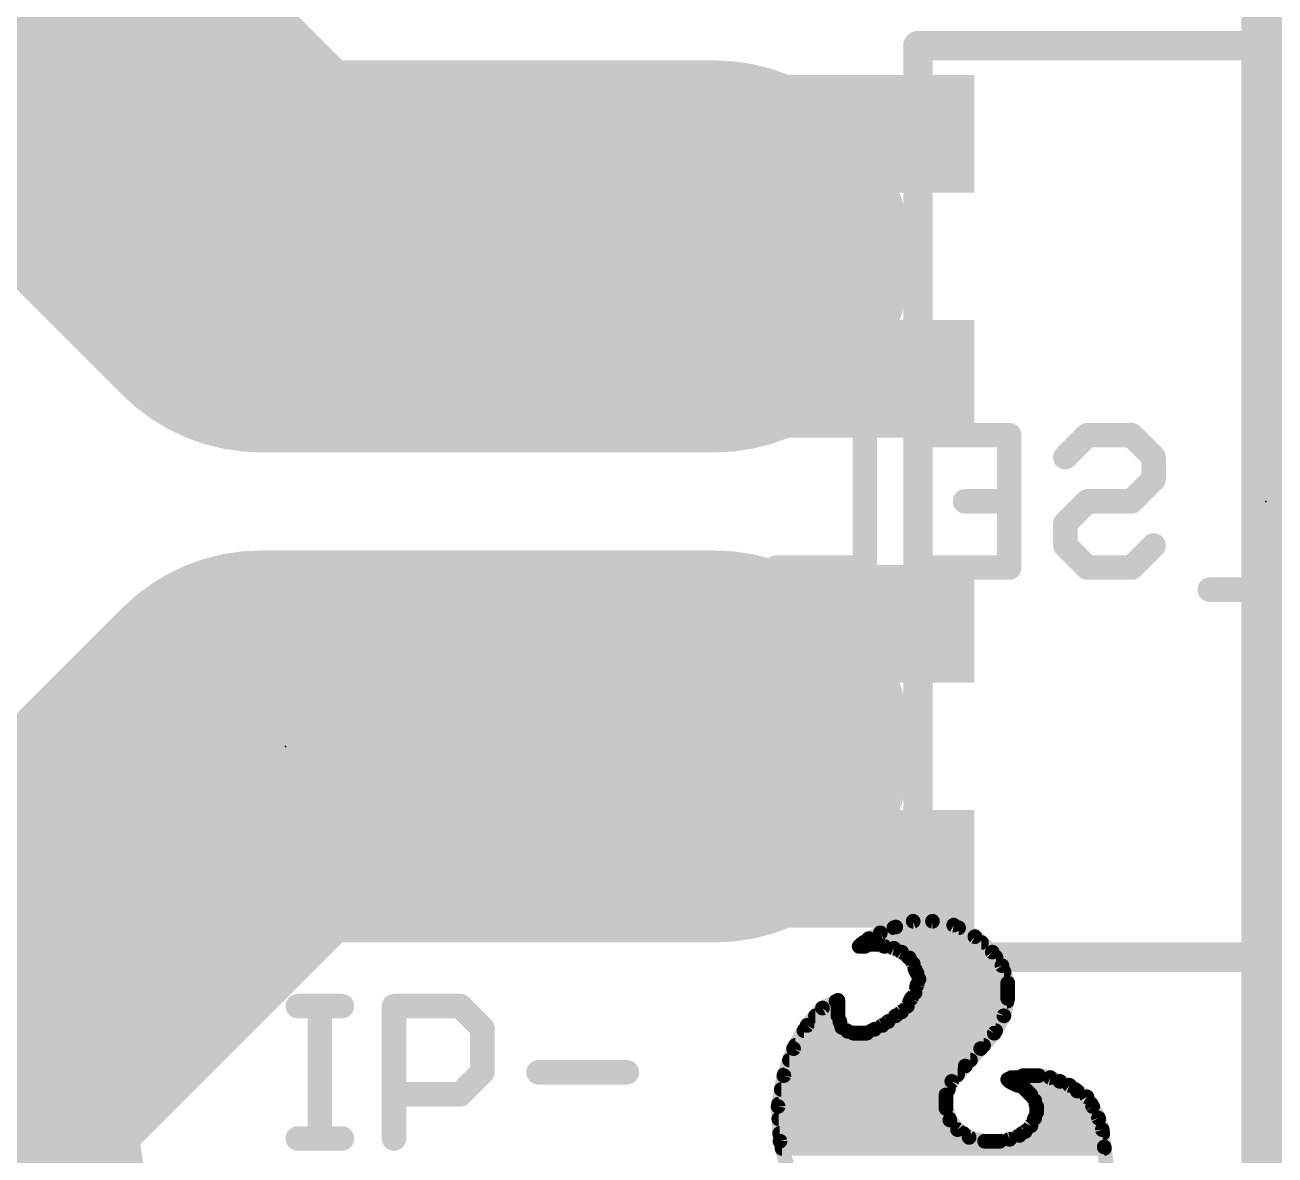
# Model space of a CAD drawing. Extents: x -37 to 70, y -15 to 15.
# Drawn here: x 6.27 to 12.75, y 4.23 to 10.09 of the extents above; entities that cross this region are included whole.
import ezdxf

# ---------------------------------------------------------------- set-up
doc = ezdxf.new("R2010")
doc.units = 0
for name, color, linetype in [('1', 12, 'CONTINUOUS'), ('16', 132, 'CONTINUOUS'), ('17', 110, 'CONTINUOUS'), ('18', 110, 'CONTINUOUS'), ('21', 41, 'CONTINUOUS'), ('22', 40, 'CONTINUOUS'), ('23', 53, 'CONTINUOUS'), ('51', 53, 'CONTINUOUS')]:
    doc.layers.add(name, color=color, linetype=linetype)

# ---------------------------------------------------------------- blocks, each defined once
blk = doc.blocks.new('ROUNDP')
at = {"const_width": 0.5}
blk.add_lwpolyline([(0, -0.25, 1), (0, 0.25, 1), (0, -0.25)], format="xyb", dxfattribs=at)
blk = doc.blocks.new('RECT')
blk.add_solid([(-0.5, -0.5), (0.5, -0.5), (-0.5, 0.5), (0.5, 0.5)])
blk = doc.blocks.new('ROUNDV')
at = {"const_width": 0.5}
blk.add_lwpolyline([(0, -0.25, 1), (0, 0.25, 1), (0, -0.25)], format="xyb", dxfattribs=at)

msp = doc.modelspace()

# ---------------------------------------------------------------- linework, layer by layer
at = {"layer": '1'}
for points, const_width in [([(12.7254, 15.24), (12.7254, 0)], 0.3048), ([(4.953, 11.43), (7.493, 8.89)], 2.032), ([(7.62, 8.89), (9.8425, 8.89)], 2.032), ([(7.493, 8.89), (7.62, 8.89)], 1.778), ([(10.2108, 9.398), (10.0838, 9.525)], 0.3048), ([(10.2108, 9.2583), (9.8425, 8.89)], 0.762), ([(10.2108, 9.2583), (10.2108, 9.398)], 0.3048), ([(10.2108, 8.5217), (9.8425, 8.89)], 0.762), ([(10.2108, 8.5217), (10.2108, 8.382)], 0.3048), ([(10.2108, 8.382), (10.0838, 8.255)], 0.3048), ([(4.953, 3.81), (7.493, 6.35)], 2.032), ([(7.62, 6.35), (9.8425, 6.35)], 2.032), ([(7.493, 6.35), (7.62, 6.35)], 1.778), ([(10.2108, 6.858), (10.0838, 6.985)], 0.3048), ([(10.2108, 6.7183), (9.8425, 6.35)], 0.762), ([(10.2108, 6.7183), (10.2108, 6.858)], 0.3048), ([(10.2108, 5.9817), (9.8425, 6.35)], 0.762), ([(10.2108, 5.9817), (10.2108, 5.842)], 0.3048), ([(10.2108, 5.842), (10.0838, 5.715)], 0.3048)]:
    msp.add_lwpolyline(points, dxfattribs=dict(at, const_width=const_width))
for points, const_width in [([(7.62, 9.398, 1), (7.62, 8.382)], 1.016), ([(9.8425, 8.382, 1), (9.8425, 9.398)], 1.016), ([(7.493, 9.3345, 1), (7.493, 8.4455)], 0.889), ([(7.1338, 8.5308, 1), (7.8522, 9.2492)], 1.016), ([(7.62, 8.4455, 1), (7.62, 9.3345)], 0.889), ([(10.1377, 9.5789, 1), (10.0299, 9.4711)], 0.1524), ([(10.3455, 9.1236, 1), (10.0761, 9.393)], 0.381), ([(10.287, 9.398, 1), (10.1346, 9.398)], 0.1524), ([(10.1569, 9.3441, 1), (10.2647, 9.4519)], 0.1524), ([(10.1346, 9.2583, 1), (10.287, 9.2583)], 0.1524), ([(9.9772, 9.0247, 1), (9.7078, 8.7553)], 0.381), ([(9.7078, 9.0247, 1), (9.9772, 8.7553)], 0.381), ([(10.0761, 8.387, 1), (10.3455, 8.6564)], 0.381), ([(10.287, 8.5217, 1), (10.1346, 8.5217)], 0.1524), ([(10.2647, 8.3281, 1), (10.1569, 8.4359)], 0.1524), ([(10.1346, 8.382, 1), (10.287, 8.382)], 0.1524), ([(10.0299, 8.3089, 1), (10.1377, 8.2011)], 0.1524), ([(7.62, 6.858, 1), (7.62, 5.842)], 1.016), ([(7.8522, 5.9908, 1), (7.1338, 6.7092)], 1.016), ([(9.8425, 5.842, 1), (9.8425, 6.858)], 1.016), ([(7.493, 6.7945, 1), (7.493, 5.9055)], 0.889), ([(7.62, 5.9055, 1), (7.62, 6.7945)], 0.889), ([(10.1377, 7.0389, 1), (10.0299, 6.9311)], 0.1524), ([(10.3455, 6.5836, 1), (10.0761, 6.853)], 0.381), ([(10.287, 6.858, 1), (10.1346, 6.858)], 0.1524), ([(10.1569, 6.8041, 1), (10.2647, 6.9119)], 0.1524), ([(10.1346, 6.7183, 1), (10.287, 6.7183)], 0.1524), ([(9.9772, 6.4847, 1), (9.7078, 6.2153)], 0.381), ([(9.7078, 6.4847, 1), (9.9772, 6.2153)], 0.381), ([(10.0761, 5.847, 1), (10.3455, 6.1164)], 0.381), ([(10.287, 5.9817, 1), (10.1346, 5.9817)], 0.1524), ([(10.2647, 5.7881, 1), (10.1569, 5.8959)], 0.1524), ([(10.1346, 5.842, 1), (10.287, 5.842)], 0.1524), ([(10.0299, 5.7689, 1), (10.1377, 5.6611)], 0.1524)]:
    msp.add_lwpolyline(points, format="xyb", dxfattribs=dict(at, const_width=const_width))
at = {"layer": '16'}
for points, const_width in [([(12.7254, 15.24), (12.7254, 0)], 0.3048), ([(4.953, 11.43), (7.493, 8.89)], 2.032), ([(7.493, 8.89), (7.62, 8.89)], 2.032), ([(7.493, 6.35), (4.953, 3.81)], 2.032), ([(7.62, 6.35), (7.493, 6.35)], 2.032)]:
    msp.add_lwpolyline(points, dxfattribs=dict(at, const_width=const_width))
at = {"layer": '16', "const_width": 1.016}
for points in [[(7.493, 9.398, 1), (7.493, 8.382)], [(7.62, 8.382, 1), (7.62, 9.398)], [(7.1338, 8.5308, 1), (7.8522, 9.2492)], [(7.493, 6.858, 1), (7.493, 5.842)], [(7.8522, 5.9908, 1), (7.1338, 6.7092)], [(7.62, 5.842, 1), (7.62, 6.858)]]:
    msp.add_lwpolyline(points, format="xyb", dxfattribs=at)
at = {"layer": '21'}
for points, const_width in [([(14.503, 9.982), (10.897, 9.982)], 0.1524), ([(10.897, 5.258), (14.503, 5.258)], 0.1524), ([(7.6835, 5.0044), (7.9123, 5.0044)], 0.127), ([(7.7979, 4.318), (7.7979, 5.0044)], 0.127), ([(8.1824, 4.318), (8.1824, 5.0044)], 0.127), ([(8.1824, 5.0044), (8.5256, 5.0044)], 0.127), ([(8.5256, 5.0044), (8.64, 4.89)], 0.127), ([(8.64, 4.89), (8.64, 4.6612)], 0.127), ([(8.64, 4.6612), (8.5256, 4.5468)], 0.127), ([(8.9309, 4.6612), (9.3885, 4.6612)], 0.127), ([(8.5256, 4.5468), (8.1824, 4.5468)], 0.127), ([(7.6835, 4.318), (7.9123, 4.318)], 0.127)]:
    msp.add_lwpolyline(points, dxfattribs=dict(at, const_width=const_width))
for points, const_width in [([(10.897, 10.0201, 1), (10.897, 9.9439)], 0.0762), ([(10.897, 5.2961, 1), (10.897, 5.2199)], 0.0762), ([(7.6835, 5.0361, 1), (7.6835, 4.9726)], 0.0635), ([(7.8296, 5.0044, 1), (7.7661, 5.0044)], 0.0635), ([(7.9123, 4.9726, 1), (7.9123, 5.0361)], 0.0635), ([(8.2142, 5.0044, 1), (8.1507, 5.0044)], 0.0635), ([(8.1824, 5.0361, 1), (8.1824, 4.9726)], 0.0635), ([(8.5481, 5.0268, 1), (8.5032, 4.9819)], 0.0635), ([(8.5256, 4.9726, 1), (8.5256, 5.0361)], 0.0635), ([(8.6718, 4.89, 1), (8.6083, 4.89)], 0.0635), ([(8.6176, 4.8675, 1), (8.6625, 4.9124)], 0.0635), ([(8.6083, 4.6612, 1), (8.6718, 4.6612)], 0.0635), ([(8.6625, 4.6387, 1), (8.6176, 4.6836)], 0.0635), ([(8.9309, 4.6929, 1), (8.9309, 4.6294)], 0.0635), ([(9.3885, 4.6294, 1), (9.3885, 4.6929)], 0.0635), ([(8.1824, 4.5785, 1), (8.1824, 4.515)], 0.0635), ([(8.5032, 4.5692, 1), (8.5481, 4.5243)], 0.0635), ([(8.5256, 4.515, 1), (8.5256, 4.5785)], 0.0635), ([(7.6835, 4.3498, 1), (7.6835, 4.2863)], 0.0635), ([(7.7661, 4.318, 1), (7.8296, 4.318)], 0.0635), ([(7.9123, 4.2863, 1), (7.9123, 4.3498)], 0.0635), ([(8.1507, 4.318, 1), (8.2142, 4.318)], 0.0635)]:
    msp.add_lwpolyline(points, format="xyb", dxfattribs=dict(at, const_width=const_width))
at = {"layer": '22'}
for points, const_width in [([(10.6216, 7.9635), (10.6216, 7.2771)], 0.127), ([(10.9124, 7.9635), (11.37, 7.9635)], 0.127), ([(11.37, 7.9635), (11.37, 7.2771)], 0.127), ([(11.6609, 7.8491), (11.7753, 7.9635)], 0.127), ([(11.7753, 7.9635), (12.0041, 7.9635)], 0.127), ([(12.0041, 7.9635), (12.1185, 7.8491)], 0.127), ([(12.1185, 7.8491), (12.1185, 7.7347)], 0.127), ([(12.1185, 7.7347), (12.0041, 7.6203)], 0.127), ([(11.37, 7.6203), (11.1412, 7.6203)], 0.127), ([(11.7753, 7.6203), (11.6609, 7.5059)], 0.127), ([(12.0041, 7.6203), (11.7753, 7.6203)], 0.127), ([(11.6609, 7.5059), (11.6609, 7.3915)], 0.127), ([(11.6609, 7.3915), (11.7753, 7.2771)], 0.127), ([(12.0041, 7.2771), (12.1185, 7.3915)], 0.127), ([(10.6216, 7.2771), (10.164, 7.2771)], 0.127), ([(11.37, 7.2771), (10.9124, 7.2771)], 0.127), ([(11.7753, 7.2771), (12.0041, 7.2771)], 0.127), ([(12.8669, 7.1627), (12.4093, 7.1627)], 0.127), ([(10.7025, 5.384), (10.7825, 5.414)], 0.0762), ([(10.7724, 5.4102), (11.1078, 5.4102)], 0.0762), ([(10.7825, 5.414), (10.8725, 5.444)], 0.0762), ([(10.8725, 5.444), (10.9725, 5.444)], 0.0762), ([(10.9725, 5.444), (11.0825, 5.424)], 0.0762), ([(11.0825, 5.424), (11.1925, 5.364)], 0.0762), ([(10.6025, 5.324), (10.6425, 5.354)], 0.0762), ([(10.6425, 5.354), (10.7025, 5.384)], 0.0762), ([(11.1925, 5.364), (11.2825, 5.284)], 0.0762), ([(10.5925, 5.314), (10.6025, 5.324)], 0.0762), ([(10.6225, 5.314), (10.5925, 5.314)], 0.0762), ([(10.6158, 5.334), (11.2263, 5.334)], 0.0762), ([(10.6525, 5.324), (10.6225, 5.314)], 0.0762), ([(10.6825, 5.324), (10.6525, 5.324)], 0.0762), ([(10.7225, 5.314), (10.6825, 5.324)], 0.0762), ([(10.7725, 5.304), (10.7225, 5.314)], 0.0762), ([(10.8125, 5.284), (10.7725, 5.304)], 0.0762), ([(10.8525, 5.254), (10.8125, 5.284)], 0.0762), ([(11.2825, 5.284), (11.3325, 5.214)], 0.0762), ([(10.8474, 5.2578), (11.3012, 5.2578)], 0.0762), ([(10.8725, 5.224), (10.8525, 5.254)], 0.0762), ([(10.8825, 5.194), (10.8725, 5.224)], 0.0762), ([(11.3325, 5.214), (11.3625, 5.124)], 0.0762), ([(10.8925, 5.174), (10.8825, 5.194)], 0.0762), ([(10.8887, 5.1816), (11.3433, 5.1816)], 0.0762), ([(10.9025, 5.144), (10.8925, 5.174)], 0.0762), ([(10.8825, 5.074), (10.8925, 5.114)], 0.0762), ([(10.8903, 5.1054), (11.3625, 5.1054)], 0.0762), ([(10.8925, 5.114), (10.9025, 5.144)], 0.0762), ([(11.3625, 5.124), (11.3625, 5.044)], 0.0762), ([(10.4025, 4.994), (10.4825, 5.034)], 0.0762), ([(10.4729, 5.0292), (10.4825, 5.0292)], 0.0762), ([(10.4825, 5.034), (10.4825, 4.954)], 0.0762), ([(10.8425, 5.004), (10.8625, 5.044)], 0.0762), ([(10.8551, 5.0292), (11.3592, 5.0292)], 0.0762), ([(10.8625, 5.044), (10.8825, 5.074)], 0.0762), ([(11.3625, 5.044), (11.3425, 4.954)], 0.0762), ([(10.3225, 4.904), (10.4025, 4.994)], 0.0762), ([(10.3661, 4.953), (10.4828, 4.953)], 0.0762), ([(10.4825, 4.954), (10.4925, 4.924)], 0.0762), ([(10.7425, 4.924), (10.7825, 4.954)], 0.0762), ([(10.7812, 4.953), (11.3419, 4.953)], 0.0762), ([(10.7825, 4.954), (10.8125, 4.974)], 0.0762), ([(10.8125, 4.974), (10.8425, 5.004)], 0.0762), ([(11.3425, 4.954), (11.2925, 4.864)], 0.0762), ([(10.2525, 4.784), (10.3225, 4.904)], 0.0762), ([(10.4925, 4.924), (10.5025, 4.894)], 0.0762), ([(10.5025, 4.894), (10.5325, 4.874)], 0.0762), ([(10.6725, 4.884), (10.7125, 4.904)], 0.0762), ([(10.7125, 4.904), (10.7425, 4.924)], 0.0762), ([(10.3066, 4.8768), (10.5283, 4.8768)], 0.0762), ([(10.5325, 4.874), (10.5625, 4.864)], 0.0762), ([(10.5625, 4.864), (10.6325, 4.864)], 0.0762), ([(10.6325, 4.864), (10.6725, 4.884)], 0.0762), ([(10.6581, 4.8768), (11.2996, 4.8768)], 0.0762), ([(11.2925, 4.864), (11.2225, 4.784)], 0.0762), ([(10.2025, 4.644), (10.2525, 4.784)], 0.0762), ([(10.2622, 4.8006), (11.237, 4.8006)], 0.0762), ([(11.2225, 4.784), (11.1425, 4.694)], 0.0762), ([(10.2312, 4.7244), (11.1695, 4.7244)], 0.0762), ([(11.1425, 4.694), (11.0725, 4.614)], 0.0762), ([(10.1725, 4.484), (10.2025, 4.644)], 0.0762), ([(10.204, 4.6482), (11.1024, 4.6482)], 0.0762), ([(11.3625, 4.624), (11.3825, 4.634)], 0.0762), ([(11.3825, 4.634), (11.4025, 4.634)], 0.0762), ([(11.4025, 4.634), (11.4425, 4.644)], 0.0762), ([(11.4425, 4.644), (11.5225, 4.644)], 0.0762), ([(11.5225, 4.644), (11.5825, 4.634)], 0.0762), ([(11.5825, 4.634), (11.6325, 4.614)], 0.0762), ([(10.189, 4.572), (11.0545, 4.572)], 0.0762), ([(11.0725, 4.614), (11.0425, 4.544)], 0.0762), ([(11.3725, 4.614), (11.3625, 4.624)], 0.0762), ([(11.3925, 4.604), (11.3725, 4.614)], 0.0762), ([(11.4125, 4.594), (11.3925, 4.604)], 0.0762), ([(11.4425, 4.584), (11.4125, 4.594)], 0.0762), ([(11.4625, 4.564), (11.4425, 4.584)], 0.0762), ([(11.4545, 4.572), (11.7118, 4.572)], 0.0762), ([(11.4825, 4.544), (11.4625, 4.564)], 0.0762), ([(11.6325, 4.614), (11.6825, 4.594)], 0.0762), ([(11.6825, 4.594), (11.7225, 4.564)], 0.0762), ([(11.7225, 4.564), (11.7725, 4.534)], 0.0762), ([(11.0425, 4.544), (11.0425, 4.474)], 0.0762), ([(11.5025, 4.514), (11.4825, 4.544)], 0.0762), ([(11.5125, 4.484), (11.5025, 4.514)], 0.0762), ([(11.7725, 4.534), (11.8025, 4.484)], 0.0762), ([(10.1825, 4.304), (10.1725, 4.484)], 0.0762), ([(10.1747, 4.4958), (11.0425, 4.4958)], 0.0762), ([(11.0425, 4.474), (11.0625, 4.414)], 0.0762), ([(11.5025, 4.424), (11.5125, 4.454)], 0.0762), ([(11.5086, 4.4958), (11.7954, 4.4958)], 0.0762), ([(11.5125, 4.454), (11.5125, 4.484)], 0.0762), ([(11.8025, 4.484), (11.8325, 4.424)], 0.0762), ([(10.1761, 4.4196), (11.0606, 4.4196)], 0.0762), ([(11.0625, 4.414), (11.1025, 4.364)], 0.0762), ([(11.4525, 4.354), (11.4825, 4.384)], 0.0762), ([(11.4825, 4.384), (11.5025, 4.424)], 0.0762), ([(11.5003, 4.4196), (11.834, 4.4196)], 0.0762), ([(11.8325, 4.424), (11.8525, 4.364)], 0.0762), ([(10.1803, 4.3434), (11.1334, 4.3434)], 0.0762), ([(10.2325, 4.124), (10.1825, 4.304)], 0.0762), ([(11.1025, 4.364), (11.1625, 4.324)], 0.0762), ([(11.1625, 4.324), (11.2425, 4.304)], 0.0762), ([(11.2425, 4.304), (11.3225, 4.304)], 0.0762), ([(11.3225, 4.304), (11.3725, 4.314)], 0.0762), ([(11.3725, 4.314), (11.4225, 4.334)], 0.0762), ([(11.4225, 4.334), (11.4525, 4.354)], 0.0762), ([(11.4366, 4.3434), (11.8548, 4.3434)], 0.0762), ([(11.8525, 4.364), (11.8625, 4.274)], 0.0762), ([(10.1927, 4.2672), (11.8633, 4.2672)], 0.0762), ([(11.8625, 4.274), (11.8725, 4.184)], 0.0762)]:
    msp.add_lwpolyline(points, dxfattribs=dict(at, const_width=const_width))
for points, const_width in [([(10.6534, 7.9635, 1), (10.5899, 7.9635)], 0.0635), ([(10.9124, 7.9952, 1), (10.9124, 7.9317)], 0.0635), ([(11.4018, 7.9635, 1), (11.3383, 7.9635)], 0.0635), ([(11.37, 7.9317, 1), (11.37, 7.9952)], 0.0635), ([(11.7753, 7.9952, 1), (11.7753, 7.9317)], 0.0635), ([(11.7977, 7.941, 1), (11.7528, 7.9859)], 0.0635), ([(12.0265, 7.9859, 1), (11.9816, 7.941)], 0.0635), ([(12.0041, 7.9317, 1), (12.0041, 7.9952)], 0.0635), ([(11.6384, 7.8715, 1), (11.6833, 7.8266)], 0.0635), ([(12.1502, 7.8491, 1), (12.0867, 7.8491)], 0.0635), ([(12.096, 7.8266, 1), (12.1409, 7.8715)], 0.0635), ([(12.1409, 7.7122, 1), (12.096, 7.7571)], 0.0635), ([(12.0867, 7.7347, 1), (12.1502, 7.7347)], 0.0635), ([(11.1412, 7.652, 1), (11.1412, 7.5885)], 0.0635), ([(11.37, 7.5885, 1), (11.37, 7.652)], 0.0635), ([(11.7753, 7.652, 1), (11.7753, 7.5885)], 0.0635), ([(11.7977, 7.5978, 1), (11.7528, 7.6427)], 0.0635), ([(11.9816, 7.6427, 1), (12.0265, 7.5978)], 0.0635), ([(12.0041, 7.5885, 1), (12.0041, 7.652)], 0.0635), ([(11.6926, 7.5059, 1), (11.6291, 7.5059)], 0.0635), ([(11.6384, 7.5283, 1), (11.6833, 7.4834)], 0.0635), ([(11.6833, 7.4139, 1), (11.6384, 7.369)], 0.0635), ([(12.1409, 7.369, 1), (12.096, 7.4139)], 0.0635), ([(11.6291, 7.3915, 1), (11.6926, 7.3915)], 0.0635), ([(10.164, 7.3089, 1), (10.164, 7.2454)], 0.0635), ([(10.6216, 7.2454, 1), (10.6216, 7.3089)], 0.0635), ([(10.9124, 7.3089, 1), (10.9124, 7.2454)], 0.0635), ([(11.37, 7.2454, 1), (11.37, 7.3089)], 0.0635), ([(11.7753, 7.3089, 1), (11.7753, 7.2454)], 0.0635), ([(11.7528, 7.2546, 1), (11.7977, 7.2996)], 0.0635), ([(11.9816, 7.2996, 1), (12.0265, 7.2546)], 0.0635), ([(12.0041, 7.2454, 1), (12.0041, 7.3089)], 0.0635), ([(10.5899, 7.2771, 1), (10.6534, 7.2771)], 0.0635), ([(11.3383, 7.2771, 1), (11.4018, 7.2771)], 0.0635), ([(12.4093, 7.1945, 1), (12.4093, 7.131)], 0.0635), ([(10.7724, 5.4293, 1), (10.7724, 5.3912)], 0.0381), ([(10.7765, 5.4321, 1), (10.7885, 5.3959)], 0.0381), ([(10.7892, 5.3962, 1), (10.7758, 5.4318)], 0.0381), ([(10.8725, 5.463, 1), (10.8725, 5.4249)], 0.0381), ([(10.8785, 5.4259, 1), (10.8665, 5.4621)], 0.0381), ([(10.9759, 5.4627, 1), (10.9691, 5.4253)], 0.0381), ([(10.9725, 5.4249, 1), (10.9725, 5.463)], 0.0381), ([(11.0916, 5.4407, 1), (11.0734, 5.4073)], 0.0381), ([(11.0791, 5.4053, 1), (11.0859, 5.4427)], 0.0381), ([(11.1078, 5.3912, 1), (11.1078, 5.4293)], 0.0381), ([(10.634, 5.371, 1), (10.651, 5.337)], 0.0381), ([(10.6539, 5.3388, 1), (10.6311, 5.3692)], 0.0381), ([(10.6958, 5.4018, 1), (10.7092, 5.3662)], 0.0381), ([(10.711, 5.367, 1), (10.694, 5.401)], 0.0381), ([(11.2052, 5.3782, 1), (11.1798, 5.3498)], 0.0381), ([(11.1834, 5.3473, 1), (11.2016, 5.3807)], 0.0381), ([(10.5925, 5.3331, 1), (10.5925, 5.295)], 0.0381), ([(10.579, 5.3275, 1), (10.606, 5.3005)], 0.0381), ([(10.5911, 5.3392, 1), (10.6139, 5.3088)], 0.0381), ([(10.616, 5.3105, 1), (10.589, 5.3375)], 0.0381), ([(10.6158, 5.3531, 1), (10.6158, 5.315)], 0.0381), ([(10.6165, 5.3321, 1), (10.6285, 5.2959)], 0.0381), ([(10.6225, 5.295, 1), (10.6225, 5.3331)], 0.0381), ([(10.6525, 5.343, 1), (10.6525, 5.3049)], 0.0381), ([(10.6585, 5.3059, 1), (10.6465, 5.3421)], 0.0381), ([(10.6871, 5.3425, 1), (10.6779, 5.3055)], 0.0381), ([(10.6825, 5.3049, 1), (10.6825, 5.343)], 0.0381), ([(10.7262, 5.3327, 1), (10.7188, 5.2953)], 0.0381), ([(10.7179, 5.2955, 1), (10.7271, 5.3325)], 0.0381), ([(10.781, 5.321, 1), (10.764, 5.287)], 0.0381), ([(10.7688, 5.2853, 1), (10.7762, 5.3227)], 0.0381), ([(10.8239, 5.2992, 1), (10.8011, 5.2688)], 0.0381), ([(10.804, 5.267, 1), (10.821, 5.301)], 0.0381), ([(11.2263, 5.315, 1), (11.2263, 5.3531)], 0.0381), ([(11.298, 5.2951, 1), (11.267, 5.2729)], 0.0381), ([(11.2698, 5.2698, 1), (11.2952, 5.2982)], 0.0381), ([(10.8474, 5.2769, 1), (10.8474, 5.2388)], 0.0381), ([(10.8684, 5.2646, 1), (10.8366, 5.2434)], 0.0381), ([(10.8411, 5.2388, 1), (10.8639, 5.2692)], 0.0381), ([(10.8906, 5.23, 1), (10.8544, 5.218)], 0.0381), ([(10.8566, 5.2134, 1), (10.8884, 5.2346)], 0.0381), ([(11.3012, 5.2388, 1), (11.3012, 5.2769)], 0.0381), ([(11.3506, 5.22, 1), (11.3144, 5.208)], 0.0381), ([(10.8995, 5.2025, 1), (10.8655, 5.1855)], 0.0381), ([(10.8644, 5.188, 1), (10.9006, 5.2)], 0.0381), ([(10.8887, 5.2007, 1), (10.8887, 5.1626)], 0.0381), ([(10.9106, 5.18, 1), (10.8744, 5.168)], 0.0381), ([(10.8755, 5.1655, 1), (10.9095, 5.1825)], 0.0381), ([(11.317, 5.2029, 1), (11.348, 5.2251)], 0.0381), ([(11.3433, 5.1626, 1), (11.3433, 5.2007)], 0.0381), ([(10.8903, 5.1245, 1), (10.8903, 5.0864)], 0.0381), ([(10.8744, 5.12, 1), (10.9106, 5.108)], 0.0381), ([(10.911, 5.1094, 1), (10.874, 5.1186)], 0.0381), ([(10.9206, 5.138, 1), (10.8844, 5.15)], 0.0381), ([(10.8844, 5.138, 1), (10.9206, 5.15)], 0.0381), ([(11.3816, 5.124, 1), (11.3435, 5.124)], 0.0381), ([(11.3444, 5.118, 1), (11.3806, 5.13)], 0.0381), ([(11.3625, 5.0864, 1), (11.3625, 5.1245)], 0.0381), ([(10.4729, 5.0483, 1), (10.4729, 5.0102)], 0.0381), ([(10.5015, 5.034, 1), (10.4634, 5.034)], 0.0381), ([(10.491, 5.017, 1), (10.474, 5.051)], 0.0381), ([(10.4825, 5.0102, 1), (10.4825, 5.0483)], 0.0381), ([(10.8551, 5.0483, 1), (10.8551, 5.0102)], 0.0381), ([(10.8466, 5.0546, 1), (10.8784, 5.0334)], 0.0381), ([(10.8795, 5.0355, 1), (10.8455, 5.0525)], 0.0381), ([(10.864, 5.0786, 1), (10.901, 5.0694)], 0.0381), ([(10.8984, 5.0634, 1), (10.8666, 5.0846)], 0.0381), ([(11.3435, 5.044, 1), (11.3816, 5.044)], 0.0381), ([(11.3811, 5.0399, 1), (11.3439, 5.0481)], 0.0381), ([(11.3592, 5.0102, 1), (11.3592, 5.0483)], 0.0381), ([(10.3661, 4.9721, 1), (10.3661, 4.934)], 0.0381), ([(10.394, 5.011, 1), (10.411, 4.977)], 0.0381), ([(10.4167, 4.9813, 1), (10.3883, 5.0067)], 0.0381), ([(10.5006, 4.96, 1), (10.4644, 4.948)], 0.0381), ([(10.4828, 4.934, 1), (10.4828, 4.9721)], 0.0381), ([(10.7812, 4.9721, 1), (10.7812, 4.934)], 0.0381), ([(10.7719, 4.9699, 1), (10.7931, 4.9381)], 0.0381), ([(10.7939, 4.9388, 1), (10.7711, 4.9692)], 0.0381), ([(10.799, 4.9875, 1), (10.826, 4.9605)], 0.0381), ([(10.8231, 4.9581, 1), (10.8019, 4.9899)], 0.0381), ([(10.8255, 5.0125, 1), (10.8595, 4.9955)], 0.0381), ([(10.856, 4.9905, 1), (10.829, 5.0175)], 0.0381), ([(11.3592, 4.9447, 1), (11.3258, 4.9633)], 0.0381), ([(11.3419, 4.934, 1), (11.3419, 4.9721)], 0.0381), ([(10.3083, 4.9167, 1), (10.3367, 4.8913)], 0.0381), ([(10.339, 4.8944, 1), (10.306, 4.9136)], 0.0381), ([(10.4634, 4.954, 1), (10.5015, 4.954)], 0.0381), ([(10.5106, 4.93, 1), (10.4744, 4.918)], 0.0381), ([(10.4744, 4.918, 1), (10.5106, 4.93)], 0.0381), ([(10.5131, 4.9099, 1), (10.4919, 4.8781)], 0.0381), ([(10.7019, 4.9199, 1), (10.7231, 4.8881)], 0.0381), ([(10.721, 4.887, 1), (10.704, 4.921)], 0.0381), ([(10.7311, 4.9392, 1), (10.7539, 4.9088)], 0.0381), ([(10.7531, 4.9081, 1), (10.7319, 4.9399)], 0.0381), ([(11.3239, 4.9581, 1), (11.3611, 4.9499)], 0.0381), ([(10.3066, 4.8959, 1), (10.3066, 4.8578)], 0.0381), ([(10.4844, 4.888, 1), (10.5206, 4.9)], 0.0381), ([(10.5385, 4.8921, 1), (10.5265, 4.8559)], 0.0381), ([(10.5219, 4.8581, 1), (10.5431, 4.8899)], 0.0381), ([(10.5283, 4.8578, 1), (10.5283, 4.8959)], 0.0381), ([(10.5625, 4.883, 1), (10.5625, 4.8449)], 0.0381), ([(10.5565, 4.8459, 1), (10.5685, 4.8821)], 0.0381), ([(10.624, 4.881, 1), (10.641, 4.847)], 0.0381), ([(10.6325, 4.8449, 1), (10.6325, 4.883)], 0.0381), ([(10.6581, 4.8959, 1), (10.6581, 4.8578)], 0.0381), ([(10.664, 4.901, 1), (10.681, 4.867)], 0.0381), ([(10.681, 4.867, 1), (10.664, 4.901)], 0.0381), ([(11.2758, 4.8733, 1), (11.3092, 4.8547)], 0.0381), ([(11.3068, 4.8515, 1), (11.2782, 4.8765)], 0.0381), ([(11.2996, 4.8578, 1), (11.2996, 4.8959)], 0.0381), ([(10.236, 4.7936, 1), (10.269, 4.7744)], 0.0381), ([(10.2704, 4.7776, 1), (10.2346, 4.7904)], 0.0381), ([(10.2622, 4.8197, 1), (10.2622, 4.7816)], 0.0381), ([(11.2082, 4.7965, 1), (11.2368, 4.7715)], 0.0381), ([(11.2367, 4.7713, 1), (11.2083, 4.7967)], 0.0381), ([(11.237, 4.7816, 1), (11.237, 4.8197)], 0.0381), ([(10.2312, 4.7435, 1), (10.2312, 4.7054)], 0.0381), ([(11.1568, 4.6815, 1), (11.1282, 4.7065)], 0.0381), ([(11.1695, 4.7054, 1), (11.1695, 4.7435)], 0.0381), ([(10.1846, 4.6504, 1), (10.2204, 4.6376)], 0.0381), ([(10.2212, 4.6405, 1), (10.1838, 4.6475)], 0.0381), ([(10.204, 4.6673, 1), (10.204, 4.6292)], 0.0381), ([(11.1024, 4.6292, 1), (11.1024, 4.6673)], 0.0381), ([(11.1283, 4.7067, 1), (11.1567, 4.6813)], 0.0381), ([(11.3825, 4.6531, 1), (11.3825, 4.615)], 0.0381), ([(11.391, 4.617, 1), (11.374, 4.651)], 0.0381), ([(11.3979, 4.6525, 1), (11.4071, 4.6155)], 0.0381), ([(11.4025, 4.615, 1), (11.4025, 4.6531)], 0.0381), ([(11.4425, 4.6631, 1), (11.4425, 4.625)], 0.0381), ([(11.4471, 4.6255, 1), (11.4379, 4.6625)], 0.0381), ([(11.5256, 4.6628, 1), (11.5194, 4.6252)], 0.0381), ([(11.5225, 4.625, 1), (11.5225, 4.6631)], 0.0381), ([(11.5896, 4.6517, 1), (11.5754, 4.6163)], 0.0381), ([(11.5794, 4.6152, 1), (11.5856, 4.6528)], 0.0381), ([(10.189, 4.5911, 1), (10.189, 4.553)], 0.0381), ([(11.0582, 4.6265, 1), (11.0868, 4.6015)], 0.0381), ([(11.0545, 4.553, 1), (11.0545, 4.5911)], 0.0381), ([(11.09, 4.6065, 1), (11.055, 4.6215)], 0.0381), ([(11.376, 4.6375, 1), (11.349, 4.6105)], 0.0381), ([(11.354, 4.641, 1), (11.371, 4.607)], 0.0381), ([(11.381, 4.631, 1), (11.364, 4.597)], 0.0381), ([(11.359, 4.6005, 1), (11.386, 4.6275)], 0.0381), ([(11.401, 4.621, 1), (11.384, 4.587)], 0.0381), ([(11.384, 4.587, 1), (11.401, 4.621)], 0.0381), ([(11.4185, 4.6121, 1), (11.4065, 4.5759)], 0.0381), ([(11.404, 4.577, 1), (11.421, 4.611)], 0.0381), ([(11.456, 4.5975, 1), (11.429, 4.5705)], 0.0381), ([(11.4545, 4.5911, 1), (11.4545, 4.553)], 0.0381), ([(11.4365, 4.5659, 1), (11.4485, 4.6021)], 0.0381), ([(11.476, 4.5775, 1), (11.449, 4.5505)], 0.0381), ([(11.6396, 4.6317, 1), (11.6254, 4.5963)], 0.0381), ([(11.6254, 4.5963, 1), (11.6396, 4.6317)], 0.0381), ([(11.6939, 4.6092, 1), (11.6711, 4.5788)], 0.0381), ([(11.6754, 4.5763, 1), (11.6896, 4.6117)], 0.0381), ([(11.7323, 4.5803, 1), (11.7127, 4.5477)], 0.0381), ([(11.7118, 4.553, 1), (11.7118, 4.5911)], 0.0381), ([(11.025, 4.5515, 1), (11.06, 4.5365)], 0.0381), ([(11.0616, 4.544, 1), (11.0235, 4.544)], 0.0381), ([(11.449, 4.5505, 1), (11.476, 4.5775)], 0.0381), ([(11.4984, 4.5546, 1), (11.4666, 4.5334)], 0.0381), ([(11.469, 4.5305, 1), (11.496, 4.5575)], 0.0381), ([(11.5206, 4.52, 1), (11.4844, 4.508)], 0.0381), ([(11.4866, 4.5034, 1), (11.5184, 4.5246)], 0.0381), ([(11.7111, 4.5488, 1), (11.7339, 4.5792)], 0.0381), ([(11.7888, 4.5438, 1), (11.7562, 4.5242)], 0.0381), ([(11.7627, 4.5177, 1), (11.7823, 4.5503)], 0.0381), ([(10.1915, 4.4851, 1), (10.1535, 4.4829)], 0.0381), ([(10.1538, 4.4875, 1), (10.1912, 4.4805)], 0.0381), ([(10.1747, 4.5149, 1), (10.1747, 4.4768)], 0.0381), ([(11.0606, 4.48, 1), (11.0244, 4.468)], 0.0381), ([(11.0235, 4.474, 1), (11.0616, 4.474)], 0.0381), ([(11.0425, 4.4768, 1), (11.0425, 4.5149)], 0.0381), ([(11.5086, 4.5149, 1), (11.5086, 4.4768)], 0.0381), ([(11.5316, 4.484, 1), (11.4935, 4.484)], 0.0381), ([(11.4935, 4.454, 1), (11.5316, 4.454)], 0.0381), ([(11.5306, 4.448, 1), (11.4944, 4.46)], 0.0381), ([(11.4944, 4.478, 1), (11.5306, 4.49)], 0.0381), ([(11.8195, 4.4925, 1), (11.7855, 4.4755)], 0.0381), ([(11.7862, 4.4742, 1), (11.8188, 4.4938)], 0.0381), ([(11.7954, 4.4768, 1), (11.7954, 4.5149)], 0.0381), ([(10.1761, 4.4386, 1), (10.1761, 4.4005)], 0.0381), ([(11.0774, 4.4259, 1), (11.0476, 4.4021)], 0.0381), ([(11.0444, 4.408, 1), (11.0806, 4.42)], 0.0381), ([(11.0606, 4.4005, 1), (11.0606, 4.4386)], 0.0381), ([(11.4655, 4.3925, 1), (11.4995, 4.3755)], 0.0381), ([(11.496, 4.3705, 1), (11.469, 4.3975)], 0.0381), ([(11.5003, 4.4386, 1), (11.5003, 4.4005)], 0.0381), ([(11.4844, 4.43, 1), (11.5206, 4.418)], 0.0381), ([(11.5195, 4.4155, 1), (11.4855, 4.4325)], 0.0381), ([(11.8506, 4.43, 1), (11.8144, 4.418)], 0.0381), ([(11.8155, 4.4155, 1), (11.8495, 4.4325)], 0.0381), ([(11.834, 4.4005, 1), (11.834, 4.4386)], 0.0381), ([(10.1803, 4.3624, 1), (10.1803, 4.3243)], 0.0381), ([(10.2009, 4.3091, 1), (10.1641, 4.2989)], 0.0381), ([(11.1131, 4.3799, 1), (11.0919, 4.3481)], 0.0381), ([(11.0876, 4.3521, 1), (11.1174, 4.3759)], 0.0381), ([(11.1334, 4.3243, 1), (11.1334, 4.3624)], 0.0381), ([(11.1671, 4.3425, 1), (11.1579, 4.3055)], 0.0381), ([(11.1519, 4.3081, 1), (11.1731, 4.3399)], 0.0381), ([(11.2425, 4.3231, 1), (11.2425, 4.285)], 0.0381), ([(11.2379, 4.2855, 1), (11.2471, 4.3225)], 0.0381), ([(11.3188, 4.3227, 1), (11.3262, 4.2853)], 0.0381), ([(11.3225, 4.285, 1), (11.3225, 4.3231)], 0.0381), ([(11.3654, 4.3317, 1), (11.3796, 4.2963)], 0.0381), ([(11.3762, 4.2953, 1), (11.3688, 4.3327)], 0.0381), ([(11.4119, 4.3499, 1), (11.4331, 4.3181)], 0.0381), ([(11.4296, 4.3163, 1), (11.4154, 4.3517)], 0.0381), ([(11.4366, 4.3624, 1), (11.4366, 4.3243)], 0.0381), ([(11.439, 4.3675, 1), (11.466, 4.3405)], 0.0381), ([(11.4631, 4.3381, 1), (11.4419, 4.3699)], 0.0381), ([(11.8714, 4.3661, 1), (11.8336, 4.3619)], 0.0381), ([(11.8344, 4.358, 1), (11.8706, 4.37)], 0.0381), ([(11.8548, 4.3243, 1), (11.8548, 4.3624)], 0.0381), ([(10.1635, 4.3029, 1), (10.2015, 4.3051)], 0.0381), ([(10.1927, 4.2862, 1), (10.1927, 4.2481)], 0.0381), ([(11.8814, 4.2761, 1), (11.8436, 4.2719)], 0.0381), ([(11.8436, 4.2719, 1), (11.8814, 4.2761)], 0.0381), ([(11.8633, 4.2481, 1), (11.8633, 4.2862)], 0.0381)]:
    msp.add_lwpolyline(points, format="xyb", dxfattribs=dict(at, const_width=const_width))
at = {"layer": '23'}
for p in [(12.7, 7.62), (7.62, 6.35)]:
    msp.add_point(p, dxfattribs=at)
at = {"layer": '51', "const_width": 0.1524}
msp.add_lwpolyline([(10.897, 9.982), (10.897, 5.258)], dxfattribs=at)
at = {"layer": '51', "const_width": 0.0762}
for points in [[(10.9351, 9.982, 1), (10.8589, 9.982)], [(10.8589, 5.258, 1), (10.9351, 5.258)]]:
    msp.add_lwpolyline(points, format="xyb", dxfattribs=at)

# ---------------------------------------------------------------- block references
at = {"layer": '1', "xscale": 0.6096, "yscale": 2.2098, "rotation": 270}
for p in [(10.0838, 9.525), (10.0838, 8.255), (10.0838, 6.985), (10.0838, 5.715)]:
    msp.add_blockref('RECT', p, dxfattribs=at)
at = {"layer": '17', "xscale": 6.1976, "yscale": 6.1976}
for p in [(3.81, 11.43), (3.81, 11.43), (3.81, 3.81), (3.81, 3.81)]:
    msp.add_blockref('ROUNDP', p, dxfattribs=at)
at = {"layer": '17', "xscale": 1.8796, "yscale": 1.8796, "rotation": 180}
for p in [(7.62, 8.89), (7.62, 8.89), (7.62, 6.35), (7.62, 6.35)]:
    msp.add_blockref('ROUNDP', p, dxfattribs=at)
at = {"layer": '18', "xscale": 1.016, "yscale": 1.016}
msp.add_blockref('ROUNDV', (13.208, 5.715), dxfattribs=at)
msp.add_blockref('ROUNDV', (13.208, 5.715), dxfattribs=at)
at = {"layer": '51'}
for p, xscale, yscale, rotation in [((10.3378, 9.525), 0.3556, 1.016, 270), ((7.62, 8.89), 0.508, 0.508, 90), ((10.3378, 8.255), 0.3556, 1.016, 270), ((10.3378, 6.985), 0.3556, 1.016, 270), ((7.62, 6.35), 0.508, 0.508, 90), ((10.3378, 5.715), 0.3556, 1.016, 270)]:
    msp.add_blockref('RECT', p, dxfattribs=dict(at, xscale=xscale, yscale=yscale, rotation=rotation))

doc.saveas('drawing.dxf')
